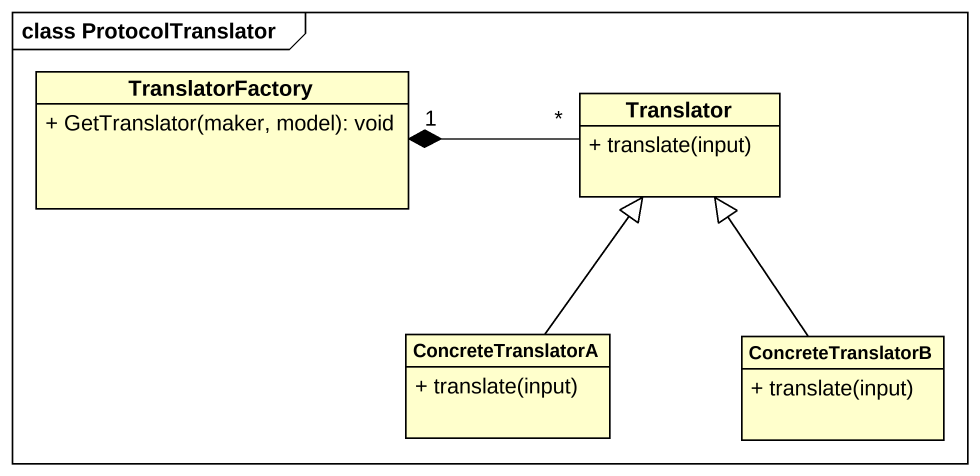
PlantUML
@startuml
mainframe class ProtocolTranslator
hide circle
hide empty members
skinparam classAttributeIconSize 0
class TranslatorFactory {
  + GetTranslator(maker, model): void
}
class Translator {
  + translate(input)
}
class ConcreteTranslatorA {
  + translate(input)
}
class ConcreteTranslatorB {
  + translate(input)
}
Translator "*" -left-* "1" TranslatorFactory
ConcreteTranslatorA -up-|> Translator
ConcreteTranslatorB -up-|> Translator
@enduml
